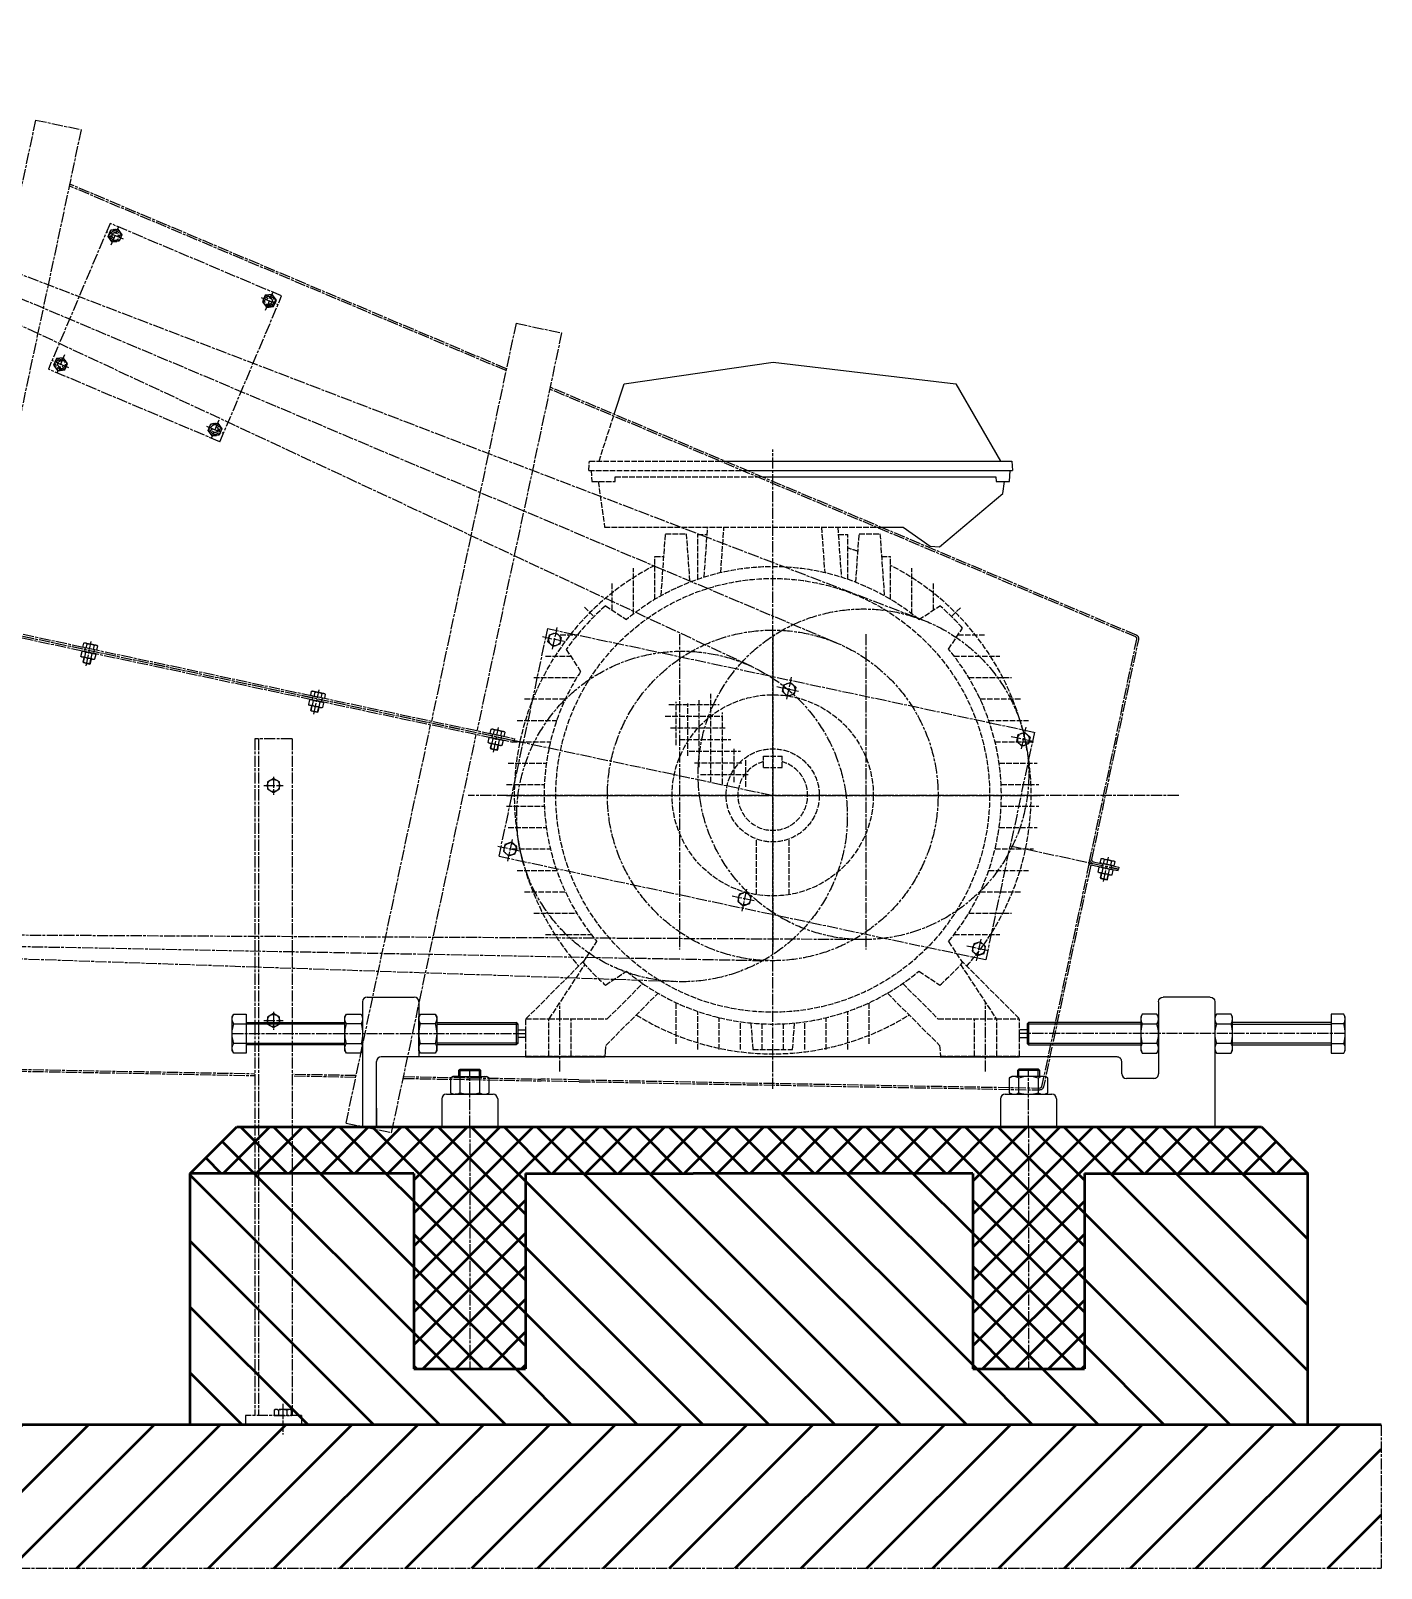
# Model space of a CAD drawing. Extents: x -8218 to 9423, y -5342 to 1221.
# Drawn here: x 3149 to 4599, y -1088 to 563 of the extents above; entities that cross this region are included whole.
import ezdxf

# ---------------------------------------------------------------- set-up
doc = ezdxf.new("R2010")
doc.units = 0
doc.linetypes.add('AM_ISO02W050', pattern=[7.5, 6, -1.5])
doc.linetypes.add('AM_ISO08W050', pattern=[18, 12, -1.5, 3, -1.5])
doc.layers.add('AAG_Xref_CEN', color=112, linetype='AM_ISO08W050')
doc.layers.add('AAG_Xref_HID', color=111, linetype='AM_ISO02W050')
for name, color, linetype, lineweight in [('AM_0', 7, 'CONTINUOUS', 50), ('AM_3', 6, 'AM_ISO02W050', 25), ('AM_7', 4, 'AM_ISO08W050', 25), ('AM_8', 1, 'CONTINUOUS', 25)]:
    doc.layers.add(name, color=color, linetype=linetype, lineweight=lineweight)

# ---------------------------------------------------------------- blocks, each defined once
blk = doc.blocks.new('AUDIT_I_081028133156-1042')
at = {"layer": 'AM_0', "color": 0}
for p, q in [((1372.018, -1004.705), (1442.728, -933.994)), ((1372.018, -1075.415), (1513.439, -933.994)), ((1430.144, -1088), (1584.15, -933.994)), ((1500.855, -1088), (1654.86, -933.994)), ((1571.565, -1088), (1725.571, -933.994)), ((1642.276, -1088), (1796.282, -933.994)), ((1712.987, -1088), (1866.992, -933.994)), ((1783.698, -1088), (1937.703, -933.994)), ((1854.408, -1088), (2008.414, -933.994)), ((1925.119, -1088), (2079.125, -933.994)), ((1995.83, -1088), (2149.835, -933.994)), ((2066.54, -1088), (2220.546, -933.994)), ((2137.251, -1088), (2291.257, -933.994)), ((2207.962, -1088), (2361.967, -933.994)), ((2278.672, -1088), (2432.678, -933.994)), ((2349.383, -1088), (2503.389, -933.994)), ((2420.094, -1088), (2574.099, -933.994)), ((2490.804, -1088), (2644.81, -933.994)), ((2561.515, -1088), (2715.521, -933.994)), ((2632.226, -1088), (2786.231, -933.994)), ((2702.936, -1088), (2856.942, -933.994)), ((2773.647, -1088), (2927.653, -933.994)), ((2844.358, -1088), (2998.363, -933.994)), ((2915.068, -1088), (3069.074, -933.994)), ((2985.779, -1088), (3139.785, -933.994)), ((3056.49, -1088), (3210.495, -933.994)), ((3127.2, -1088), (3281.206, -933.994)), ((3197.911, -1088), (3351.917, -933.994)), ((3268.622, -1088), (3422.627, -933.994)), ((3339.333, -1088), (3493.338, -933.994)), ((3410.043, -1088), (3564.049, -933.994)), ((3480.754, -1088), (3634.76, -933.994)), ((3551.464, -1088), (3705.47, -933.994)), ((3622.175, -1088), (3776.181, -933.994)), ((3692.886, -1088), (3846.891, -933.994)), ((3763.596, -1088), (3917.602, -933.994)), ((3834.307, -1088), (3988.313, -933.994)), ((3905.018, -1088), (4059.023, -933.994)), ((3975.729, -1088), (4129.734, -933.994)), ((4046.439, -1088), (4200.445, -933.994)), ((4117.15, -1088), (4271.155, -933.994)), ((4187.86, -1088), (4341.866, -933.994)), ((4258.571, -1088), (4412.577, -933.994)), ((4329.282, -1088), (4483.288, -933.994)), ((4399.993, -1088), (4553.998, -933.994)), ((4470.703, -1088), (4598.594, -960.109)), ((4541.414, -1088), (4598.594, -1030.819))]:
    blk.add_line(p, q, dxfattribs=at)
blk = doc.blocks.new('AUDIT_I_081028133156-1043')
at = {"layer": 'AM_0', "color": 0}
for p, q in [((3373.919, -613.994), (3423.919, -663.994)), ((3409.275, -613.994), (3459.275, -663.994)), ((3444.63, -613.994), (3494.63, -663.994)), ((3479.985, -613.994), (3529.985, -663.994)), ((3515.341, -613.994), (3679.935, -778.5881)), ((3550.696, -613.994), (3679.935, -743.2328)), ((3586.052, -613.994), (3679.935, -707.8774)), ((3621.407, -613.994), (3679.935, -672.5221)), ((3656.762, -613.994), (3706.762, -663.994)), ((3692.117, -613.994), (3742.117, -663.994)), ((3727.473, -613.994), (3777.473, -663.994)), ((3762.828, -613.994), (3812.828, -663.994)), ((3798.183, -613.994), (3848.183, -663.994)), ((3833.539, -613.994), (3883.539, -663.994)), ((3868.894, -613.994), (3918.894, -663.994)), ((3904.25, -613.994), (3954.25, -663.994)), ((3939.605, -613.994), (3989.605, -663.994)), ((3974.96, -613.994), (4024.96, -663.994)), ((4010.315, -613.994), (4060.315, -663.994)), ((4045.671, -613.994), (4095.671, -663.994)), ((4081.026, -613.994), (4131.026, -663.994)), ((4116.381, -613.994), (4279.935, -777.5474)), ((4151.737, -613.994), (4279.935, -742.192)), ((4187.092, -613.994), (4279.935, -706.8367)), ((4222.447, -613.994), (4279.935, -671.4813)), ((4257.803, -613.994), (4307.803, -663.994)), ((4293.158, -613.994), (4343.158, -663.994)), ((4328.514, -613.994), (4378.514, -663.994)), ((4363.869, -613.994), (4413.869, -663.994)), ((4399.224, -613.994), (4449.224, -663.994)), ((4434.58, -613.994), (4484.58, -663.994)), ((3354.25, -629.6794), (3388.564, -663.994)), ((3336.572, -647.3571), (3353.209, -663.994)), ((4159.935, -692.9027), (4279.935, -812.9027)), ((3559.935, -693.9435), (3679.935, -813.9435)), ((3559.935, -729.2988), (3679.935, -849.2988)), ((4159.935, -728.2581), (4279.935, -848.2581)), ((3559.935, -764.6541), (3669.275, -873.994)), ((4159.935, -763.6134), (4270.315, -873.994)), ((3559.935, -800.0095), (3633.919, -873.994)), ((4159.935, -798.9687), (4234.96, -873.994)), ((3559.935, -835.3648), (3598.564, -873.994)), ((4159.935, -834.324), (4199.605, -873.994)), ((3559.935, -870.7202), (3563.209, -873.994)), ((4159.935, -869.6794), (4164.25, -873.994))]:
    blk.add_line(p, q, dxfattribs=at)
blk = doc.blocks.new('AUDIT_I_081028133156-1045')
at = {"layer": 'AM_0', "color": 0}
for p, q in [((3355.29, -663.994), (3405.29, -613.994)), ((3390.646, -663.994), (3440.646, -613.994)), ((3426.001, -663.994), (3476.001, -613.994)), ((3461.356, -663.994), (3511.356, -613.994)), ((3496.712, -663.994), (3546.712, -613.994)), ((3532.067, -663.994), (3582.067, -613.994)), ((3559.935, -671.4813), (3617.422, -613.994)), ((3559.935, -706.8367), (3652.778, -613.994)), ((3559.935, -742.192), (3688.133, -613.994)), ((3559.935, -777.5474), (3723.488, -613.994)), ((3708.844, -663.994), (3758.844, -613.994)), ((3744.199, -663.994), (3794.199, -613.994)), ((3779.554, -663.994), (3829.554, -613.994)), ((3814.91, -663.994), (3864.91, -613.994)), ((3850.265, -663.994), (3900.265, -613.994)), ((3885.62, -663.994), (3935.62, -613.994)), ((3920.976, -663.994), (3970.976, -613.994)), ((3956.331, -663.994), (4006.331, -613.994)), ((3991.686, -663.994), (4041.686, -613.994)), ((4027.042, -663.994), (4077.042, -613.994)), ((4062.397, -663.994), (4112.397, -613.994)), ((4097.752, -663.994), (4147.752, -613.994)), ((4133.108, -663.994), (4183.108, -613.994)), ((4159.935, -672.5221), (4218.463, -613.994)), ((4159.935, -707.8774), (4253.818, -613.994)), ((4159.935, -743.2328), (4289.174, -613.994)), ((4159.935, -778.5881), (4324.529, -613.994)), ((4309.884, -663.994), (4359.884, -613.994)), ((4345.24, -663.994), (4395.24, -613.994)), ((4380.595, -663.994), (4430.595, -613.994)), ((4415.95, -663.994), (4465.95, -613.994)), ((4451.306, -663.994), (4485.62, -629.6794)), ((4486.661, -663.994), (4503.298, -647.3571)), ((3559.935, -812.9027), (3679.935, -692.9027)), ((4159.935, -813.9435), (4279.935, -693.9435)), ((3559.935, -848.2581), (3679.935, -728.2581)), ((4159.935, -849.2988), (4279.935, -729.2988)), ((3569.554, -873.994), (3679.935, -763.6134)), ((4170.595, -873.994), (4279.935, -764.6541)), ((3604.91, -873.994), (3679.935, -798.9687)), ((4205.95, -873.994), (4279.935, -800.0095)), ((3640.265, -873.994), (3679.935, -834.324)), ((4241.306, -873.994), (4279.935, -835.3648)), ((3675.62, -873.994), (3679.935, -869.6794)), ((4276.661, -873.994), (4279.935, -870.7202))]:
    blk.add_line(p, q, dxfattribs=at)
blk = doc.blocks.new('AUDIT_I_081028133156-1046')
at = {"layer": 'AM_0', "color": 0}
for p, q in [((3319.935, -666.0755), (3587.853, -933.994)), ((3388.564, -663.994), (3559.935, -835.3648)), ((3459.275, -663.994), (3559.935, -764.6541)), ((3529.985, -663.994), (3559.935, -693.9435)), ((3679.935, -672.5221), (3941.407, -933.994)), ((3742.117, -663.994), (4012.117, -933.994)), ((3812.828, -663.994), (4082.828, -933.994)), ((3883.539, -663.994), (4153.539, -933.994)), ((3954.25, -663.994), (4159.935, -869.6794)), ((4024.96, -663.994), (4159.935, -798.9687)), ((4095.671, -663.994), (4159.935, -728.2581)), ((4307.803, -663.994), (4519.935, -876.126)), ((4378.514, -663.994), (4519.935, -805.4153)), ((4449.224, -663.994), (4519.935, -734.7047)), ((4279.935, -706.8367), (4507.092, -933.994)), ((3319.935, -736.7862), (3517.143, -933.994)), ((3679.935, -743.2328), (3870.696, -933.994)), ((4279.935, -777.5474), (4436.381, -933.994)), ((3319.935, -807.4968), (3446.432, -933.994)), ((3679.935, -813.9435), (3799.985, -933.994)), ((4279.935, -848.2581), (4365.671, -933.994)), ((3598.564, -873.994), (3658.564, -933.994)), ((3669.275, -873.994), (3729.275, -933.994)), ((4164.25, -873.994), (4224.25, -933.994)), ((4234.96, -873.994), (4294.96, -933.994)), ((3319.935, -878.2075), (3375.721, -933.994))]:
    blk.add_line(p, q, dxfattribs=at)

msp = doc.modelspace()

# ---------------------------------------------------------------- linework, layer by layer
at = {"layer": 'AAG_Xref_CEN'}
for p, q in [((3153.811, 467.0244), (3040.777, -64.32227)), ((3153.811, 467.0244), (3202.716, 456.6206)), ((3202.716, 456.6206), (3089.682, -74.72601)), ((3658.875, 197.9374), (3189.882, 396.2892)), ((3659.3, 199.9369), (3190.306, 398.284)), ((3233.78, 356.0344), (3167.538, 199.4712)), ((3231.644, 342.0079), (3234.572, 348.919)), ((3417.972, 278.1029), (3233.78, 356.0344)), ((3234.572, 348.919), (3242.021, 349.8393)), ((3242.021, 349.8393), (3246.542, 343.8485)), ((3236.166, 336.0171), (3231.644, 342.0079)), ((3243.615, 336.9374), (3236.166, 336.0171)), ((3246.542, 343.8485), (3243.615, 336.9374)), ((3351.73, 121.53975), (3417.972, 278.1029)), ((3400.34, 278.777), (3397.418, 271.8635)), ((3397.418, 271.8635), (3401.944, 265.8764)), ((3407.788, 279.7034), (3400.34, 278.777)), ((3401.944, 265.8764), (3409.392, 266.8029)), ((3412.314, 273.7164), (3407.788, 279.7034)), ((3409.392, 266.8029), (3412.314, 273.7164)), ((3669.704, 248.8425), (3578.739, -178.7635)), ((3669.704, 248.8425), (3718.61, 238.4388)), ((3718.61, 238.4388), (3627.645, -189.1672)), ((3351.73, 121.53975), (3167.538, 199.4712)), ((3176.118, 210.7713), (3173.197, 203.8578)), ((3173.197, 203.8578), (3177.723, 197.8707)), ((3183.566, 211.6977), (3176.118, 210.7713)), ((3177.723, 197.8707), (3185.171, 198.7972)), ((3188.093, 205.7107), (3183.566, 211.6977)), ((3185.171, 198.7972), (3188.093, 205.7107)), ((4335.055, -88.02629), (3705.421, 178.2601)), ((4335.831, -86.18303), (3706.2, 180.1021)), ((3338.969, 133.7256), (3341.896, 140.6367)), ((3343.49, 127.73482), (3338.969, 133.7256)), ((3341.896, 140.6367), (3349.345, 141.557)), ((3349.345, 141.557), (3353.866, 135.5662)), ((3353.866, 135.5662), (3350.939, 128.6551)), ((3350.939, 128.6551), (3343.49, 127.73482)), ((2470.386, 52.91345), (3667.176, -201.1545)), ((2470.802, 54.86982), (3668.569, -199.4059)), ((2470.802, 54.86982), (3668.569, -199.4059)), ((2471.218, 56.82605), (3668.007, -197.2416)), ((3703.382, -79.01442), (3677.373, -201.2755)), ((3703.382, -79.01442), (4226.254, -190.2457)), ((3204.61, -99.1526), (3205.592, -94.53645)), ((3205.592, -94.53645), (3206.696, -94.17783)), ((3206.696, -94.17783), (3219.412, -96.88281)), ((3208.281, -99.93346), (3209.262, -95.31731)), ((3216.604, -96.87903), (3215.622, -101.49518)), ((3220.274, -97.65989), (3219.292, -102.27603)), ((3219.412, -96.88281), (3220.274, -97.65989)), ((3703.943, -93.19445), (3705.505, -85.85317)), ((3709.52, -98.21757), (3703.943, -93.19445)), ((3705.505, -85.85317), (3712.644, -83.53502)), ((3716.659, -95.89942), (3709.52, -98.21757)), ((3712.644, -83.53502), (3718.221, -88.55814)), ((3718.221, -88.55814), (3716.659, -95.89942)), ((4285.112, -330.5612), (4336.226, -90.29947)), ((4287.901, -327.065), (4338.185, -90.6994)), ((3202.546, -108.85493), (3203.657, -103.6329)), ((3203.408, -109.63202), (3202.546, -108.85493)), ((3216.124, -112.33699), (3203.408, -109.63202)), ((3203.657, -103.6329), (3204.761, -103.27428)), ((3219.292, -102.27603), (3204.61, -99.1526)), ((3204.761, -103.27428), (3217.477, -105.97926)), ((3204.813, -115.04277), (3205.854, -110.15221)), ((3204.813, -115.04277), (3205.198, -115.63586)), ((3204.813, -115.04277), (3212.638, -116.70737)), ((3207.327, -104.41376), (3206.217, -109.6358)), ((3212.638, -116.70737), (3213.679, -111.8168)), ((3213.558, -111.19752), (3214.669, -105.97548)), ((3217.228, -111.97837), (3216.124, -112.33699)), ((3218.339, -106.75633), (3217.228, -111.97837)), ((3217.477, -105.97926), (3218.339, -106.75633)), ((3205.198, -115.63586), (3212.045, -117.09238)), ((3212.045, -117.09238), (3212.638, -116.70737)), ((3449.167, -151.0364), (3450.149, -146.4203)), ((3450.149, -146.4203), (3451.253, -146.0617)), ((3451.253, -146.0617), (3463.969, -148.7666)), ((3452.837, -151.8173), (3453.819, -147.2012)), ((3955.599, -146.7293), (3957.16, -139.388)), ((3961.176, -151.7524), (3955.599, -146.7293)), ((3957.16, -139.388), (3964.299, -137.0699)), ((3964.299, -137.0699), (3969.876, -142.093)), ((3969.876, -142.093), (3968.314, -149.4343)), ((3447.103, -160.7388), (3448.214, -155.5167)), ((3447.966, -161.5159), (3447.103, -160.7388)), ((3460.681, -164.2208), (3447.966, -161.5159)), ((3448.214, -155.5167), (3449.318, -155.1581)), ((3463.849, -154.1599), (3449.167, -151.0364)), ((3449.318, -155.1581), (3462.033, -157.8631)), ((3449.37, -166.9266), (3450.411, -162.036)), ((3451.884, -156.2976), (3450.773, -161.5196)), ((3457.195, -168.5912), (3458.236, -163.7006)), ((3458.115, -163.0814), (3459.226, -157.8593)), ((3461.161, -148.7629), (3460.179, -153.379)), ((3461.785, -163.8622), (3460.681, -164.2208)), ((3462.896, -158.6402), (3461.785, -163.8622)), ((3462.033, -157.8631), (3462.896, -158.6402)), ((3464.831, -149.5437), (3463.849, -154.1599)), ((3463.969, -148.7666), (3464.831, -149.5437)), ((3968.314, -149.4343), (3961.176, -151.7524)), ((3449.37, -166.9266), (3449.755, -167.5197)), ((3449.37, -166.9266), (3457.195, -168.5912)), ((3449.755, -167.5197), (3456.602, -168.9762)), ((3456.602, -168.9762), (3457.195, -168.5912)), ((3389.188, -197.5219), (3389.188, -923.994)), ((3429.188, -197.5219), (3389.188, -197.5219)), ((3393.188, -197.5219), (3393.188, -923.994)), ((3429.188, -197.5219), (3429.188, -923.994)), ((3487.165, -609.959), (3577.983, -182.3217)), ((3536.074, -620.3459), (3626.892, -192.7086)), ((3639.861, -201.3992), (3640.972, -196.1771)), ((3640.972, -196.1771), (3642.077, -195.8185)), ((3641.925, -191.6968), (3642.907, -187.0807)), ((3656.608, -194.8203), (3641.925, -191.6969)), ((3642.077, -195.8185), (3654.792, -198.5235)), ((3642.907, -187.0807), (3644.012, -186.7221)), ((3644.643, -196.958), (3643.532, -202.18)), ((3644.012, -186.7221), (3656.727, -189.4271)), ((3645.596, -192.4777), (3646.578, -187.8616)), ((3649.502, -195.3566), (3667.297, -199.1356)), ((3649.504, -195.35), (3667.297, -199.1352)), ((3653.919, -189.4233), (3652.937, -194.0394)), ((3657.59, -190.2041), (3656.608, -194.8203)), ((3656.727, -189.4271), (3657.59, -190.2041)), ((3668.007, -197.2416), (3667.591, -199.1978)), ((4226.254, -190.2457), (4200.245, -312.5098)), ((4207.254, -200.2642), (4208.816, -192.9229)), ((4208.816, -192.9229), (4215.954, -190.6048)), ((4215.954, -190.6048), (4221.531, -195.6279)), ((4221.531, -195.6279), (4219.969, -202.9692)), ((3640.724, -202.1763), (3639.861, -201.3992)), ((3653.439, -204.8812), (3640.724, -202.1763)), ((3642.129, -207.587), (3643.169, -202.6964)), ((3642.129, -207.587), (3642.514, -208.1801)), ((3642.129, -207.587), (3649.954, -209.2516)), ((3642.514, -208.1801), (3649.361, -209.6366)), ((3649.361, -209.6366), (3649.954, -209.2516)), ((3649.954, -209.2516), (3650.994, -204.3611)), ((3650.873, -203.7418), (3651.984, -198.5197)), ((3651.406, -323.5486), (3677.373, -201.2755)), ((3654.544, -204.5226), (3653.439, -204.8812)), ((3655.655, -199.3006), (3654.544, -204.5226)), ((3654.792, -198.5235), (3655.655, -199.3006)), ((3667.176, -201.1545), (3667.591, -199.1981)), ((3668.569, -199.4059), (3677.373, -201.2755)), ((4212.831, -205.2873), (4207.254, -200.2642)), ((4219.969, -202.9692), (4212.831, -205.2873)), ((3409.188, -240.0163), (3402.688, -243.7691)), ((3402.688, -243.7691), (3402.688, -251.2747)), ((3415.688, -243.7691), (3409.188, -240.0163)), ((3415.688, -251.2747), (3415.688, -243.7691)), ((3402.688, -251.2747), (3409.188, -255.0274)), ((3409.188, -255.0274), (3415.688, -251.2747)), ((3657.686, -310.8229), (3656.127, -318.1647)), ((3664.824, -308.5023), (3657.686, -310.8229)), ((3670.403, -313.5235), (3664.824, -308.5023)), ((3668.844, -320.8653), (3670.403, -313.5235)), ((4174.317, -434.5994), (4200.284, -312.3263)), ((4200.284, -312.3264), (4285.157, -330.3509)), ((3651.406, -323.5486), (4174.317, -434.5994)), ((3656.127, -318.1647), (3661.706, -323.1859)), ((3661.706, -323.1859), (3668.844, -320.8653)), ((4289.441, -329.4373), (4316.828, -335.2634)), ((4296.818, -330.78), (4297.8, -326.1639)), ((4297.8, -326.1639), (4298.904, -325.8053)), ((4298.904, -325.8053), (4311.62, -328.5103)), ((4300.489, -331.5609), (4301.471, -326.9448)), ((4308.812, -328.5065), (4307.83, -333.1226)), ((4312.482, -329.2873), (4311.5, -333.9035)), ((4311.62, -328.5103), (4312.482, -329.2873)), ((4285.157, -330.3508), (4233.984, -570.8245)), ((4286.282, -334.679), (4235.937, -571.2562)), ((4288.654, -333.1382), (4316.043, -338.9548)), ((4289.025, -331.3936), (4316.412, -337.2197)), ((4289.07, -331.1818), (4316.459, -336.9984)), ((4294.754, -340.4824), (4295.865, -335.2603)), ((4295.617, -341.2595), (4294.754, -340.4824)), ((4308.333, -343.9644), (4295.617, -341.2595)), ((4295.865, -335.2603), (4296.969, -334.9017)), ((4311.5, -333.9035), (4296.818, -330.78)), ((4296.969, -334.9017), (4309.685, -337.6067)), ((4297.021, -346.6702), (4298.062, -341.7796)), ((4297.021, -346.6702), (4304.847, -348.3348)), ((4297.021, -346.6702), (4297.407, -347.2633)), ((4299.536, -336.0412), (4298.425, -341.2632)), ((4304.847, -348.3348), (4305.887, -343.4442)), ((4305.766, -342.825), (4306.877, -337.6029)), ((4309.437, -343.6058), (4308.333, -343.9644)), ((4310.547, -338.3838), (4309.437, -343.6058)), ((4309.685, -337.6067), (4310.547, -338.3838)), ((4316.043, -338.9548), (4316.459, -336.9984)), ((4316.828, -335.2634), (4316.412, -337.2197)), ((3916.498, -361.9503), (3909.36, -364.2709)), ((3922.076, -366.9715), (3916.498, -361.9503)), ((4297.407, -347.2633), (4304.253, -348.7198)), ((4304.253, -348.7198), (4304.847, -348.3348)), ((3909.36, -364.2709), (3907.801, -371.6128)), ((3907.801, -371.6128), (3913.379, -376.634)), ((3913.379, -376.634), (3920.517, -374.3134)), ((3920.517, -374.3134), (3922.076, -366.9715)), ((4161.034, -417.719), (4159.475, -425.0608)), ((4159.475, -425.0608), (4165.053, -430.082)), ((4168.171, -415.3984), (4161.034, -417.719)), ((4165.053, -430.082), (4172.191, -427.7614)), ((4173.75, -420.4196), (4168.171, -415.3984)), ((4172.191, -427.7614), (4173.75, -420.4196)), ((3409.188, -492.4226), (3402.688, -496.1754)), ((3415.688, -496.1754), (3409.188, -492.4226)), ((3402.688, -496.1754), (3402.688, -503.6809)), ((3402.688, -503.6809), (3409.188, -507.4337)), ((3409.188, -507.4337), (3415.688, -503.6809)), ((3415.688, -503.6809), (3415.688, -496.1754)), ((2988.43, -551.4977), (3389.188, -559.0167)), ((2988.853, -549.5028), (3389.188, -557.0101)), ((3497.975, -559.0574), (3429.188, -557.7591)), ((3497.552, -561.0499), (3429.188, -559.7672)), ((3548.887, -560.0126), (3696.432, -562.7808)), ((3548.464, -562.0051), (3696.792, -564.788)), ((3737.21, -563.5459), (3696.432, -562.7808)), ((3737.571, -565.553), (3696.792, -564.788)), ((3737.21, -563.5459), (4231.99, -572.4087)), ((3737.571, -565.553), (4231.949, -574.4245)), ((3487.165, -609.959), (3536.074, -620.3459)), ((3439.188, -923.994), (3379.188, -923.994)), ((3379.188, -923.994), (3379.188, -933.994)), ((3411.188, -917.594), (3409.95, -918.3085)), ((3409.95, -918.3085), (3409.95, -923.994)), ((3409.95, -923.994), (3428.425, -923.994)), ((3427.188, -917.594), (3411.188, -917.594)), ((3414.569, -918.3085), (3414.569, -923.994)), ((3423.806, -923.994), (3423.806, -918.3085)), ((3428.425, -918.3085), (3427.188, -917.594)), ((3428.425, -923.994), (3428.425, -918.3085)), ((3439.188, -923.994), (3439.188, -933.994)), ((3439.188, -933.994), (3379.188, -933.994))]:
    msp.add_line(p, q, dxfattribs=at)
at = {"layer": 'AAG_Xref_CEN', "extrusion": (0, 0, -1)}
for centre, radius in [((-3239.093, 342.9282), 6.5), ((-3239.093, 342.9282), 5), ((-3346.417, 134.6458), 6.5), ((-3346.417, 134.646), 5), ((-3711.082, -90.87635), 6.5), ((-3962.737, -144.4112), 6.5), ((-4214.393, -197.9461), 6.5)]:
    msp.add_circle(centre, radius, dxfattribs=at)
at = {"layer": 'AAG_Xref_CEN'}
for centre, radius in [((3404.866, 272.7899), 6.5), ((3404.866, 272.7899), 5), ((3180.645, 204.7843), 6.5), ((3180.645, 204.7842), 5), ((3409.188, -247.5219), 6.5), ((3663.265, -315.8441), 6.5), ((3914.939, -369.2921), 6.5), ((4166.612, -422.7402), 6.5), ((3409.188, -499.9281), 6.5)]:
    msp.add_circle(centre, radius, dxfattribs=at)
at = {"layer": 'AAG_Xref_CEN', "extrusion": (0, 0, -1)}
for centre, radius, start, end in [((-3206.856, -97.60892), 3.32257, 67.62541, 136.394), ((-3210.47, -107.67797), 12.41942, 84.42155, 119.59756), ((-3217.868, -99.9515), 3.32257, 67.62541, 136.394), ((-3204.951, -106.56442), 3.32257, 247.6253, 316.3939), ((-3204.921, -106.70537), 3.32257, 67.62541, 136.394), ((-3212.35, -98.83795), 12.41942, 264.4216, 299.5976), ((-3208.535, -116.77441), 12.41942, 84.42155, 119.59756), ((-3215.963, -108.907), 3.32257, 247.6253, 316.3939), ((-3215.933, -109.04794), 3.32257, 67.62541, 136.394), ((-3451.414, -149.4927), 3.32257, 67.62541, 136.394), ((-3455.027, -159.5618), 12.41942, 84.42155, 119.59756), ((-3462.425, -151.8353), 3.32257, 67.62541, 136.394), ((-3449.508, -158.4483), 3.32257, 247.6253, 316.3939), ((-3449.478, -158.5892), 3.32257, 67.62541, 136.394), ((-3456.907, -150.7218), 12.41942, 264.4216, 299.5976), ((-3453.092, -168.6582), 12.41942, 84.42155, 119.59756), ((-3460.52, -160.7909), 3.32257, 247.6253, 316.3939), ((-3460.49, -160.9318), 3.32257, 67.62541, 136.394), ((-3642.237, -199.2495), 3.32257, 67.62541, 136.394), ((-3644.172, -190.1531), 3.32257, 67.62541, 136.394), ((-3645.85, -209.3186), 12.41942, 84.42155, 119.59756), ((-3647.785, -200.2222), 12.41942, 84.42155, 119.59756), ((-3653.249, -201.5922), 3.32257, 67.62541, 136.394), ((-3655.184, -192.4957), 3.32257, 67.62541, 136.394), ((-3642.267, -199.1087), 3.32257, 247.6253, 316.3939), ((-3649.666, -191.3822), 12.41942, 264.4216, 299.5976), ((-3653.279, -201.4513), 3.32257, 247.6253, 316.3939), ((-4289.857, -327.4811), 4, 282.0096, 12.009573), ((-4289.857, -327.4811), 2, 282.0096, 12.009573), ((-4299.065, -329.2363), 3.32257, 67.62541, 136.394), ((-4302.678, -339.3054), 12.41942, 84.42155, 119.59756), ((-4310.077, -331.5789), 3.32257, 67.62541, 136.394), ((-4297.16, -338.1919), 3.32257, 247.6253, 316.3939), ((-4297.13, -338.3328), 3.32257, 67.62541, 136.394), ((-4304.558, -330.4654), 12.41942, 264.4216, 299.5976), ((-4300.743, -348.4019), 12.41942, 84.42155, 119.59756), ((-4308.171, -340.5345), 3.32257, 247.6253, 316.3939), ((-4308.142, -340.6754), 3.32257, 67.62541, 136.394), ((-4232.024, -570.4252), 4, 191.9898, 271.0748), ((-4232.028, -570.4089), 2, 191.9898, 271.0748)]:
    msp.add_arc(centre, radius, start, end, dxfattribs=at)
at = {"layer": 'AAG_Xref_CEN'}
for centre, radius, start, end in [((4334.27, -89.88329), 2, 347.9904, 67.07549), ((4334.273, -89.8671), 4, 347.9904, 67.07549), ((4288.239, -335.0945), 4, 78.01022, 168.0102), ((4288.239, -335.0945), 2, 78.01022, 168.0102), ((3412.259, -921.6838), 4.08932, 55.6159, 124.38429), ((3419.188, -932.8799), 15.28541, 72.41199, 107.588), ((3426.116, -921.6838), 4.08932, 55.6159, 124.38429)]:
    msp.add_arc(centre, radius, start, end, dxfattribs=at)
at = {"layer": 'AAG_Xref_HID'}
for p, q in [((3758.734, 100.85851), (3775.025, 150.9943)), ((3747.744, 90.85851), (3748.444, 100.85851)), ((3748.444, 100.85851), (3893.571, 100.85851)), ((3747.744, 90.85851), (3917.216, 90.85851)), ((3750.244, 90.85851), (3751.084, 78.85851)), ((3776.244, 83.85851), (3933.768, 83.85851)), ((3776.244, 78.85851), (3776.244, 83.85851)), ((3751.084, 78.85851), (3776.244, 78.85851)), ((3751.084, 78.85851), (3776.244, 78.85851)), ((3757.884, 78.85851), (3764.774, 29.8585)), ((3764.774, 29.8585), (4061.451, 29.8585)), ((3825.444, -43.8615), (3830.104, 22.8585)), ((3830.104, 22.8585), (3852.384, 22.8585)), ((3852.384, 22.8585), (3856.044, -29.4215)), ((3864.734, -26.2215), (3864.734, 22.0085)), ((3864.734, 22.0085), (3874.834, 22.0085)), ((3871.624, -23.9415), (3875.384, 29.8585)), ((3889.464, -19.07149), (3892.884, 29.8585)), ((3997.604, 29.8585), (4001.024, -19.07149)), ((4015.104, 29.8585), (4018.874, -23.9415)), ((4015.654, 22.0085), (4025.764, 22.0085)), ((4025.764, -26.2215), (4025.764, 22.0085)), ((4034.454, -29.4215), (4038.104, 22.8585)), ((4038.104, 22.8585), (4060.384, 22.8585)), ((4060.384, 22.8585), (4065.054, -43.8615)), ((3795.714, -63.4415), (3795.714, -14.3515)), ((3818.724, -47.76149), (3818.724, -1.65151)), ((3818.724, -1.65151), (3828.394, -1.65151)), ((4062.104, -1.65151), (4071.774, -1.65151)), ((4071.774, -47.76149), (4071.774, -1.65151)), ((4094.774, -63.4415), (4094.774, -14.3515)), ((3772.714, -59.15149), (3772.714, -30.0515)), ((4117.784, -59.15149), (4117.784, -30.0515)), ((3743.014, -55.9115), (3753.264, -66.1615)), ((3765.664, -54.5215), (3788.294, -69.37149)), ((4102.204, -69.37149), (4124.824, -54.5215)), ((4137.224, -66.1615), (4147.484, -55.9115)), ((4134.024, -101.1915), (4148.874, -78.56149)), ((3717.154, -85.6115), (3735.614, -85.6115)), ((4144.244, -85.6115), (4173.344, -85.6115)), ((3701.454, -108.6115), (3728.204, -108.6115)), ((3723.514, -101.4715), (3738.974, -125.0215)), ((4139.954, -108.6115), (4189.044, -108.6115)), ((3688.754, -131.6215), (3734.864, -131.6215)), ((4155.634, -131.6215), (4201.734, -131.6215)), ((3678.644, -154.6215), (3722.644, -154.6215)), ((3833.674, -160.6115), (3887.764, -160.6115)), ((3841.434, -204.2615), (3841.434, -157.7715)), ((3853.934, -215.6515), (3853.934, -159.6715)), ((3866.434, -227.9815), (3866.434, -155.8715)), ((3878.934, -244.1115), (3878.934, -149.2315)), ((4167.854, -154.6215), (4211.854, -154.6215)), ((3670.814, -177.6315), (3713.324, -177.6315)), ((3829.884, -173.1115), (3891.554, -173.1115)), ((3891.434, -246.0115), (3891.434, -169.1515)), ((4177.164, -177.6315), (4219.684, -177.6315)), ((3835.574, -185.6115), (3894.404, -185.6115)), ((3665.094, -200.6315), (3706.574, -200.6315)), ((3845.064, -198.1115), (3900.094, -198.1115)), ((3855.504, -210.6115), (3910.534, -210.6115)), ((3903.934, -244.1115), (3903.934, -208.0615)), ((4183.914, -200.6315), (4225.404, -200.6315)), ((3661.334, -223.6415), (3702.184, -223.6415)), ((3861.194, -223.1115), (3913.384, -223.1115)), ((3916.434, -248.8615), (3916.434, -219.4415)), ((3935.244, -228.1415), (3935.244, -216.1415)), ((3935.244, -216.1415), (3955.244, -216.1415)), ((3935.244, -228.1415), (3955.244, -228.1415)), ((3955.244, -228.1415), (3955.244, -216.1415)), ((4188.314, -223.6415), (4229.154, -223.6415)), ((3659.474, -246.6415), (3700.014, -246.6415)), ((3867.834, -235.6115), (3919.074, -235.6115)), ((4190.474, -246.6415), (4231.014, -246.6415)), ((3659.474, -269.6515), (3700.014, -269.6515)), ((4190.474, -269.6515), (4231.014, -269.6515)), ((3661.334, -292.6515), (3702.184, -292.6515)), ((4188.314, -292.6515), (4229.154, -292.6515)), ((3927.744, -364.7215), (3927.744, -304.9815)), ((3962.744, -364.7215), (3962.744, -304.9815)), ((3665.094, -315.6615), (3706.574, -315.6615)), ((4183.914, -315.6615), (4225.404, -315.6615)), ((3670.814, -338.6615), (3713.324, -338.6615)), ((4177.164, -338.6615), (4219.684, -338.6615)), ((3678.644, -361.6615), (3722.644, -361.6615)), ((4167.854, -361.6615), (4211.854, -361.6615)), ((3688.754, -384.6715), (3734.864, -384.6715)), ((4155.634, -384.6715), (4201.734, -384.6715)), ((3701.454, -407.6715), (3750.534, -407.6715)), ((4139.954, -407.6715), (4189.044, -407.6715)), ((3741.624, -437.7315), (3756.474, -415.1015)), ((4134.024, -415.1015), (4148.874, -437.7315)), ((3680.244, -498.1415), (3743.704, -434.6815)), ((3705.244, -498.1415), (3743.794, -439.4115)), ((4146.814, -439.5715), (4185.244, -498.1415)), ((4147.044, -434.9415), (4210.244, -498.1415)), ((3765.664, -461.7715), (3788.294, -446.9215)), ((3767.644, -498.1415), (3805.674, -460.1115)), ((4084.814, -460.1115), (4122.854, -498.1415)), ((4102.204, -446.9215), (4124.824, -461.7715)), ((3766.054, -526.6015), (3822.124, -470.5415)), ((4068.374, -470.5415), (4124.444, -526.6015)), ((3841.724, -524.7515), (3841.724, -480.7515)), ((3864.734, -531.1415), (3864.734, -490.0715)), ((4025.764, -531.1415), (4025.764, -490.0715)), ((4048.764, -524.7515), (4048.764, -480.7515)), ((3680.244, -512.2649), (3680.244, -498.1415)), ((3680.244, -498.1415), (3705.244, -498.1415)), ((3704.744, -538.1415), (3704.744, -498.1415)), ((3705.244, -498.1415), (3767.644, -498.1415)), ((3728.744, -538.1415), (3728.744, -498.1415)), ((3887.734, -531.1415), (3887.734, -496.8115)), ((3910.744, -531.1415), (3910.744, -501.2115)), ((3921.844, -502.5315), (3923.844, -531.1415)), ((3933.744, -531.1415), (3933.744, -503.3715)), ((3956.754, -531.1415), (3956.754, -503.3715)), ((3966.644, -531.1415), (3968.644, -502.5315)), ((3979.754, -531.1415), (3979.754, -501.2115)), ((4002.754, -531.1415), (4002.754, -496.8115)), ((4122.854, -498.1415), (4185.244, -498.1415)), ((4161.744, -538.1415), (4161.744, -498.1415)), ((4185.244, -498.1415), (4210.244, -498.1415)), ((4185.744, -538.1415), (4185.744, -498.1415)), ((4210.244, -538.1415), (4210.244, -498.1415)), ((3680.244, -538.1415), (3680.244, -512.2649)), ((3765.554, -533.7226), (3766.054, -526.6015)), ((4124.444, -526.6015), (4125.244, -538.1415)), ((3680.244, -538.1415), (3765.244, -538.1415)), ((3765.244, -538.1415), (3765.554, -533.7226)), ((3923.844, -531.1415), (3966.644, -531.1415)), ((4125.244, -538.1415), (4210.244, -538.1415))]:
    msp.add_line(p, q, dxfattribs=at)
for radius in [232.88, 108, 50]:
    msp.add_circle((3945.244, -258.1415), radius, dxfattribs=at)
for radius, start, end in [(277.5, 70.74, 73.13), (277.5, 117.13, 221.35), (245.5, 50.26, 129.74), (277.5, 318.65, 62.86999), (271.5, 131.41, 144.75), (271.5, 41.41, 48.59), (245.5, 320.26, 39.73999), (245.5, 147.16, 219.74), (37.5, 105.47, 74.53), (271.5, 221.41, 228.59), (271.5, 311.41, 318.59), (245.5, 230.26, 309.74), (277.5, 238.15, 301.85)]:
    msp.add_arc((3945.244, -258.1415), radius, start, end, dxfattribs=at)
at = {"layer": 'AM_0'}
for p, q in [((3319.935, -663.994), (3369.935, -613.994)), ((3369.935, -613.994), (4469.935, -613.994)), ((4469.935, -613.994), (4519.935, -663.994)), ((3319.935, -933.994), (3319.935, -663.994)), ((3559.935, -663.994), (3319.935, -663.994)), ((3559.935, -663.994), (3559.935, -873.994)), ((3679.935, -663.994), (3679.935, -873.994)), ((3679.935, -663.994), (3859.935, -663.994)), ((4159.935, -663.994), (3859.935, -663.994)), ((4159.935, -663.994), (4159.935, -873.994)), ((4279.935, -663.994), (4279.935, -873.994)), ((4279.935, -663.994), (4519.935, -663.994)), ((4519.935, -933.994), (4519.935, -663.994)), ((3559.935, -873.994), (3679.935, -873.994)), ((4159.935, -873.994), (4279.935, -873.994)), ((4598.594, -933.994), (2277.43, -933.994))]:
    msp.add_line(p, q, dxfattribs=at)
at = {"layer": 'AM_3'}
for p, q in [((3206.644, -101.63121), (3206.228, -103.58743)), ((3207.06, -99.67498), (3206.644, -101.63121)), ((3216.426, -103.70988), (3216.01, -105.66611)), ((3216.842, -101.75365), (3216.426, -103.70988)), ((3451.201, -153.515), (3450.785, -155.4713)), ((3451.617, -151.5588), (3451.201, -153.515)), ((3460.983, -155.5937), (3460.566, -157.5499)), ((3461.399, -153.6375), (3460.983, -155.5937)), ((3643.96, -194.1755), (3643.543, -196.1317)), ((3644.376, -192.2192), (3643.96, -194.1755)), ((3653.741, -196.2541), (3653.325, -198.2103)), ((3654.157, -194.2979), (3653.741, -196.2541)), ((4298.853, -333.2586), (4298.436, -335.2149)), ((4299.269, -331.3024), (4298.853, -333.2586)), ((4308.634, -335.3373), (4308.218, -337.2935)), ((4309.05, -333.3811), (4308.634, -335.3373))]:
    msp.add_line(p, q, dxfattribs=at)
at = {"layer": 'AM_7'}
for p, q in [((2456.451, 562.8587), (4106.198, -69.75993)), ((2471.923, 556.6279), (4014.289, -94.62074)), ((3922.889, -119.93536), (2488.827, 549.1187)), ((3248.039, 339.1431), (3230.172, 346.7028)), ((3234.82, 332.8274), (3242.904, 351.9348)), ((3400.592, 262.6891), (3408.677, 281.7964)), ((3395.92, 276.575), (3413.787, 269.0153)), ((3184.918, 214.8851), (3176.834, 195.7777)), ((3189.591, 200.9991), (3171.723, 208.5588)), ((3337.471, 138.431), (3355.339, 130.8713)), ((3350.691, 144.7468), (3342.607, 125.6394)), ((3945.244, -573.3315), (3945.244, 113.10851)), ((2277.43, 96.00603), (3945.244, -258.1415)), ((3708.88, -101.22614), (3713.87, -77.77012)), ((3208.045, -119.07567), (3213.615, -92.89372)), ((3721.432, -93.07803), (3697.976, -88.0882)), ((3845.244, -84.99147), (3845.244, -423.6486)), ((3945.244, -84.99147), (3945.244, -423.6486)), ((4045.244, -84.99147), (4045.244, -423.6486)), ((3205.198, -115.63586), (3206.343, -110.25624)), ((3212.045, -117.09238), (3213.19, -111.71277)), ((3960.536, -154.761), (3965.525, -131.305)), ((3452.602, -170.9595), (3458.172, -144.7776)), ((3973.087, -146.6129), (3949.631, -141.6231)), ((3449.755, -167.5197), (3450.9, -162.1401)), ((3456.602, -168.9762), (3457.747, -163.5966)), ((3645.361, -211.6199), (3650.93, -185.438)), ((4224.743, -200.1478), (4201.287, -195.1579)), ((4212.191, -208.2959), (4217.181, -184.8399)), ((3642.514, -208.1801), (3643.658, -202.8005)), ((3649.361, -209.6366), (3650.505, -204.257)), ((3398.794, -247.5219), (3419.5, -247.5219)), ((3409.188, -238.1462), (3409.188, -257.4116)), ((4381.213, -258.1415), (3618.089, -258.1415)), ((3659.394, -258.1415), (4232.414, -258.1415)), ((3673.615, -318.0423), (3650.158, -313.0605)), ((3665.463, -305.4935), (3660.481, -328.9512)), ((4300.253, -350.7031), (4305.823, -324.5212)), ((4297.407, -347.2633), (4298.551, -341.8837)), ((4304.253, -348.7198), (4305.398, -343.3402)), ((3917.137, -358.9415), (3912.155, -382.3993)), ((3925.289, -371.4903), (3901.832, -366.5086)), ((3841.731, -458.1851), (2260.214, -403.6975)), ((2267.961, -403.9043), (3941.883, -435.6097)), ((4041.741, -412.9903), (2274.882, -403.9875)), ((4168.811, -412.3896), (4163.829, -435.8473)), ((4176.963, -424.9384), (4153.505, -419.9566)), ((3409.188, -490.5525), (3409.188, -509.8178)), ((3716.744, -554.7815), (3716.744, -481.0215)), ((4173.744, -554.7815), (4173.744, -481.0215)), ((3398.794, -499.9281), (3419.5, -499.9281)), ((3364.935, -513.994), (3679.935, -513.994)), ((4559.935, -513.994), (4209.935, -513.994)), ((3619.935, -613.994), (3619.935, -551.994)), ((4219.935, -613.994), (4219.935, -551.994)), ((3619.935, -613.994), (3619.935, -873.994)), ((4219.935, -613.994), (4219.935, -873.994)), ((3419.188, -911.4059), (3419.188, -944.5255)), ((4598.594, -933.994), (4598.594, -1088)), ((1372.018, -1088), (4598.594, -1088))]:
    msp.add_line(p, q, dxfattribs=at)
for centre in [(4042.645, -235.4926), (3945.244, -258.1415), (3847.843, -280.7904)]:
    msp.add_circle(centre, 177.5, dxfattribs=at)
at = {"layer": 'AM_7', "extrusion": (0, 0, -1)}
for centre, start, end in [((-3239.093, 342.9282), 287.9568, 207.9568), ((-3346.417, 134.6458), 107.95678, 27.95679)]:
    msp.add_arc(centre, 3.233, start, end, dxfattribs=at)
at = {"layer": 'AM_7'}
for centre, start, end in [((3404.866, 272.7899), 242.0904, 162.0905), ((3180.645, 204.7843), 62.09044, 342.0905)]:
    msp.add_arc(centre, 3.233, start, end, dxfattribs=at)
at = {"layer": 'AM_8'}
for p, q in [((3785.704, 183.8585), (3945.744, 206.8585)), ((3945.744, 206.8585), (4141.824, 183.8585)), ((3775.025, 150.9943), (3785.704, 183.8585)), ((4141.824, 183.8585), (4189.744, 100.85851)), ((3893.571, 100.85851), (4202.044, 100.85851)), ((4202.044, 100.85851), (4202.744, 90.85851)), ((3917.216, 90.85851), (4202.744, 90.85851)), ((3933.768, 83.85851), (4184.654, 83.85851)), ((4184.654, 83.85851), (4185.304, 78.85851)), ((4199.404, 78.85851), (4200.244, 90.85851)), ((4124.244, 8.8585), (4192.424, 66.05852)), ((4185.304, 78.85851), (4199.404, 78.85851)), ((4192.424, 66.05852), (4194.224, 78.85851)), ((4061.451, 29.8585), (4085.244, 29.8585)), ((4085.244, 29.8585), (4114.234, 9.55851)), ((4114.234, 9.55851), (4124.244, 8.8585)), ((3509.935, -474.7795), (3560.446, -474.7795)), ((4414.935, -474.7795), (4364.424, -474.7795)), ((3364.935, -495.9933), (3366.542, -493.2087)), ((3366.542, -493.2087), (3379.935, -493.2087)), ((3379.935, -493.2087), (3379.935, -526.494)), ((3485.935, -495.994), (3487.542, -493.2094)), ((3487.542, -493.2094), (3503.327, -493.2094)), ((3503.327, -493.2094), (3504.935, -495.994)), ((3504.935, -479.7795), (3504.935, -613.994)), ((3565.446, -479.7795), (3565.446, -538.994)), ((3565.446, -495.994), (3567.054, -493.2094)), ((3567.054, -493.2094), (3582.838, -493.2094)), ((3582.838, -493.2094), (3584.446, -495.994)), ((4342.031, -493.2094), (4340.424, -495.994)), ((4357.816, -493.2094), (4342.031, -493.2094)), ((4359.424, -495.994), (4357.816, -493.2094)), ((4359.424, -479.7795), (4359.424, -557.0433)), ((4419.935, -479.7795), (4419.935, -613.994)), ((4421.542, -493.2094), (4419.935, -495.994)), ((4437.327, -493.2094), (4421.542, -493.2094)), ((4438.935, -495.994), (4437.327, -493.2094)), ((4558.327, -493.2087), (4544.935, -493.2087)), ((4544.935, -493.2087), (4544.935, -526.494)), ((4559.935, -495.9933), (4558.327, -493.2087)), ((3364.935, -526.494), (3364.935, -495.9933)), ((3366.542, -503.601), (3379.935, -503.601)), ((3379.935, -501.994), (3485.935, -501.994)), ((3485.935, -503.6234), (3379.935, -503.6234)), ((3485.935, -526.494), (3485.935, -495.994)), ((3503.327, -503.6017), (3487.542, -503.6017)), ((3504.935, -495.994), (3504.935, -526.494)), ((3565.446, -526.494), (3565.446, -495.994)), ((3582.838, -503.6017), (3567.054, -503.6017)), ((3584.446, -495.994), (3584.446, -526.494)), ((3584.446, -501.994), (3669.935, -501.994)), ((3584.446, -503.6234), (3671.435, -503.6234)), ((3671.435, -503.494), (3669.935, -501.994)), ((3669.935, -501.994), (3669.935, -525.994)), ((3671.435, -503.494), (3671.435, -524.494)), ((3671.435, -509.9933), (3678.935, -509.9933)), ((3679.935, -510.9933), (3679.935, -516.9933)), ((4209.935, -510.9933), (4209.935, -516.9933)), ((4218.435, -509.9933), (4210.935, -509.9933)), ((4218.435, -503.494), (4219.935, -501.994)), ((4218.435, -503.494), (4218.435, -524.494)), ((4340.424, -503.6234), (4218.435, -503.6234)), ((4219.935, -501.994), (4219.935, -525.994)), ((4340.424, -501.994), (4219.935, -501.994)), ((4340.424, -495.994), (4340.424, -526.494)), ((4342.031, -503.6017), (4357.816, -503.6017)), ((4359.424, -526.494), (4359.424, -495.994)), ((4419.935, -495.994), (4419.935, -526.494)), ((4421.542, -503.6017), (4437.327, -503.6017)), ((4438.935, -526.494), (4438.935, -495.994)), ((4544.935, -501.994), (4438.935, -501.994)), ((4438.935, -503.6234), (4544.935, -503.6234)), ((4558.327, -503.601), (4544.935, -503.601)), ((4559.935, -526.494), (4559.935, -495.9933)), ((3364.935, -531.9933), (3364.935, -526.494)), ((3379.935, -524.3857), (3366.542, -524.3857)), ((3379.935, -524.3633), (3485.935, -524.3633)), ((3485.935, -525.994), (3379.935, -525.994)), ((3379.935, -526.494), (3379.935, -534.778)), ((3485.935, -531.994), (3485.935, -526.494)), ((3487.542, -524.3863), (3503.327, -524.3863)), ((3504.935, -526.494), (3504.935, -531.994)), ((3565.446, -531.994), (3565.446, -526.494)), ((3567.054, -524.3863), (3582.838, -524.3863)), ((3671.435, -524.3633), (3584.446, -524.3633)), ((3669.935, -525.994), (3584.446, -525.994)), ((3584.446, -526.494), (3584.446, -531.994)), ((3671.435, -524.494), (3669.935, -525.994)), ((3678.935, -517.9933), (3671.435, -517.9933)), ((4210.935, -517.9933), (4218.435, -517.9933)), ((4218.435, -524.3633), (4340.424, -524.3633)), ((4218.435, -524.494), (4219.935, -525.994)), ((4219.935, -525.994), (4340.424, -525.994)), ((4340.424, -526.494), (4340.424, -531.994)), ((4357.816, -524.3863), (4342.031, -524.3863)), ((4359.424, -531.994), (4359.424, -526.494)), ((4419.935, -526.494), (4419.935, -531.994)), ((4437.327, -524.3863), (4421.542, -524.3863)), ((4544.935, -524.3633), (4438.935, -524.3633)), ((4438.935, -525.994), (4544.935, -525.994)), ((4438.935, -531.994), (4438.935, -526.494)), ((4544.935, -524.3857), (4558.327, -524.3857)), ((4544.935, -526.494), (4544.935, -534.778)), ((4559.935, -531.9933), (4559.935, -526.494)), ((3366.542, -534.778), (3364.935, -531.9933)), ((3379.935, -534.778), (3366.542, -534.778)), ((3487.542, -534.7786), (3485.935, -531.994)), ((3503.327, -534.7786), (3487.542, -534.7786)), ((3504.935, -531.994), (3503.327, -534.7786)), ((3519.935, -613.994), (3519.935, -543.994)), ((4314.935, -538.9943), (3524.935, -538.994)), ((3567.054, -534.7786), (3565.446, -531.994)), ((3582.838, -534.7786), (3567.054, -534.7786)), ((3584.446, -531.994), (3582.838, -534.7786)), ((3679.935, -538.994), (3764.935, -538.994)), ((4124.935, -538.994), (4209.935, -538.994)), ((4319.935, -557.0433), (4319.935, -543.9943)), ((4340.424, -531.994), (4342.031, -534.7786)), ((4342.031, -534.7786), (4357.816, -534.7786)), ((4357.816, -534.7786), (4359.424, -531.994)), ((4419.935, -531.994), (4421.542, -534.7786)), ((4421.542, -534.7786), (4437.327, -534.7786)), ((4437.327, -534.7786), (4438.935, -531.994)), ((4544.935, -534.778), (4558.327, -534.778)), ((4558.327, -534.778), (4559.935, -531.9933)), ((3601.934, -559.994), (3599.15, -561.6017)), ((3601.934, -559.994), (3618.84, -559.994)), ((3607.434, -559.994), (3601.934, -559.994)), ((3609.434, -551.994), (3607.934, -553.494)), ((3607.934, -553.494), (3618.84, -553.494)), ((3607.934, -553.494), (3607.934, -559.994)), ((3609.565, -551.994), (3618.84, -551.994)), ((3609.565, -559.994), (3609.565, -551.994)), ((3618.84, -551.994), (3630.434, -551.994)), ((3618.84, -553.494), (3631.934, -553.494)), ((3618.84, -559.994), (3637.934, -559.994)), ((3630.305, -559.994), (3630.305, -551.994)), ((3630.434, -551.994), (3631.934, -553.494)), ((3631.934, -559.994), (3631.934, -553.494)), ((3640.719, -561.6017), (3637.934, -559.994)), ((4201.934, -559.994), (4199.149, -561.6017)), ((4207.434, -559.994), (4201.934, -559.994)), ((4237.934, -559.994), (4207.434, -559.994)), ((4209.434, -551.994), (4207.934, -553.494)), ((4231.934, -553.494), (4207.934, -553.494)), ((4207.934, -553.494), (4207.934, -559.994)), ((4230.434, -551.994), (4209.434, -551.994)), ((4209.565, -559.994), (4209.565, -551.994)), ((4230.305, -559.994), (4230.305, -551.994)), ((4230.434, -551.994), (4231.934, -553.494)), ((4231.934, -559.994), (4231.934, -553.494)), ((4240.719, -561.6017), (4237.934, -559.994)), ((3599.15, -561.6017), (3599.15, -577.3863)), ((3599.15, -577.3863), (3601.934, -578.994)), ((3609.542, -577.3863), (3609.542, -561.6017)), ((3630.327, -561.6017), (3630.327, -577.3863)), ((3637.934, -578.994), (3640.719, -577.3863)), ((3640.719, -577.3863), (3640.719, -561.6017)), ((4199.149, -561.6017), (4199.149, -577.3863)), ((4199.149, -577.3863), (4201.934, -578.994)), ((4209.542, -577.3863), (4209.542, -561.6017)), ((4230.327, -561.6017), (4230.327, -577.3863)), ((4237.934, -578.994), (4240.719, -577.3863)), ((4240.719, -577.3863), (4240.719, -561.6017)), ((4344.935, -562.0433), (4324.935, -562.0433)), ((4354.424, -562.0433), (4344.935, -562.0433)), ((3519.935, -593.994), (3519.935, -613.994)), ((3589.935, -583.994), (3589.935, -613.994)), ((3594.935, -578.994), (3644.935, -578.994)), ((3601.934, -578.994), (3607.434, -578.994)), ((3624.14, -578.994), (3604.346, -578.994)), ((3624.14, -578.994), (3637.934, -578.994)), ((3649.935, -583.994), (3649.935, -613.994)), ((4189.935, -583.994), (4189.935, -613.994)), ((4194.935, -578.994), (4244.935, -578.994)), ((4201.934, -578.994), (4207.434, -578.994)), ((4207.434, -578.994), (4237.934, -578.994)), ((4249.935, -583.994), (4249.935, -613.994)), ((4404.935, -613.994), (3504.935, -613.994)), ((3519.935, -613.994), (4419.935, -613.994)), ((3674.935, -613.994), (3579.935, -613.994)), ((4189.935, -613.994), (4249.935, -613.994)), ((4249.935, -613.994), (4344.935, -613.994))]:
    msp.add_line(p, q, dxfattribs=at)
for centre, radius, start, end in [((3509.935, -479.7795), 5, 90, 180), ((3560.446, -479.7795), 5, 0, 90), ((4349.629, -498.4057), 9.20097, 145.6158, 214.3842), ((4350.223, -498.4056), 9.20097, 325.6159, 34.3843), ((4429.141, -498.4057), 9.20097, 145.6158, 214.3842), ((4429.734, -498.4056), 9.20097, 325.6159, 34.3843), ((4550.731, -498.405), 9.20097, 325.6159, 34.3843), ((4210.935, -510.9933), 1, 90, 180), ((4374.821, -513.9942), 34.39233, 162.4121, 197.5879), ((4325.031, -513.994), 34.39233, 342.412, 17.58786), ((4454.332, -513.9942), 34.39233, 162.4121, 197.5879), ((4404.542, -513.994), 34.39233, 342.412, 17.58786), ((4525.54, -513.9933), 34.39233, 342.412, 17.58786), ((4210.935, -516.9933), 1, 180, 270), ((4349.629, -529.5826), 9.20097, 160.3858, 214.3842), ((4349.629, -529.5826), 9.20097, 145.6158, 160.3858), ((4350.223, -529.5825), 9.20097, 19.61316, 34.3843), ((4350.223, -529.5825), 9.20097, 325.6159, 19.61316), ((4429.141, -529.5826), 9.20097, 160.3858, 214.3842), ((4429.141, -529.5826), 9.20097, 145.6158, 160.3858), ((4429.734, -529.5825), 9.20097, 19.61316, 34.3843), ((4429.734, -529.5825), 9.20097, 325.6159, 19.61316), ((4550.731, -529.5818), 9.20097, 19.60913, 34.3843), ((4550.731, -529.5818), 9.20097, 325.6159, 19.60913), ((3524.935, -543.994), 5, 90, 180), ((4314.935, -543.9943), 5, 0, 90.00002), ((3604.345, -569.1998), 9.20097, 70.38582, 124.3842), ((3604.345, -569.1998), 9.20097, 55.61581, 70.38582), ((3635.522, -569.1998), 9.20097, 55.61581, 124.3842), ((4204.346, -569.1998), 9.20097, 70.38582, 124.3842), ((4204.346, -569.1998), 9.20097, 55.61581, 70.38582), ((4219.934, -594.3912), 34.39233, 72.41206, 107.58786), ((4235.522, -569.1998), 9.20097, 55.61581, 124.3842), ((4324.935, -557.0433), 5, 180, 270), ((4354.424, -557.0433), 5, 270, 0.00001281), ((3604.346, -569.7933), 9.20097, 235.6159, 289.6132), ((3604.346, -569.7933), 9.20097, 289.6132, 304.3843), ((3619.934, -544.6019), 34.39233, 252.412, 277.024), ((3619.934, -544.6019), 34.39233, 277.0239, 287.5879), ((3635.522, -569.7933), 9.20097, 235.6159, 304.3843), ((4204.346, -569.7932), 9.20097, 235.6159, 289.6132), ((4204.346, -569.7932), 9.20097, 289.6132, 304.3843), ((4219.934, -544.6019), 34.39233, 252.412, 287.5879), ((4235.522, -569.7932), 9.20097, 235.6159, 304.3843), ((3594.935, -583.994), 5, 90, 180), ((3644.935, -583.994), 5, 0, 90), ((4194.935, -583.994), 5, 90, 180), ((4244.935, -583.994), 5, 0, 90)]:
    msp.add_arc(centre, radius, start, end, dxfattribs=at)
at = {"layer": 'AM_8', "extrusion": (0, 0, -1)}
for centre, radius, start, end in [((-4364.424, -479.7795), 5, 0, 90), ((-4414.935, -479.7795), 5, 90, 180), ((-3374.138, -498.405), 9.20097, 325.6159, 34.3843), ((-3495.136, -498.4056), 9.20097, 325.6159, 34.3843), ((-3495.729, -498.4057), 9.20097, 145.6158, 214.3842), ((-3574.647, -498.4056), 9.20097, 325.6159, 34.3843), ((-3575.24, -498.4057), 9.20097, 145.6158, 214.3842), ((-3399.33, -513.9933), 34.39233, 342.412, 17.58786), ((-3520.327, -513.994), 34.39233, 342.412, 17.58786), ((-3470.538, -513.9942), 34.39233, 162.4121, 197.5879), ((-3599.838, -513.994), 34.39233, 342.412, 17.58786), ((-3550.049, -513.9942), 34.39233, 162.4121, 197.5879), ((-3678.935, -510.9933), 1, 90, 180), ((-3374.138, -529.5818), 9.20097, 325.6159, 19.60913), ((-3374.138, -529.5818), 9.20097, 19.60913, 34.3843), ((-3495.136, -529.5825), 9.20097, 325.6159, 19.61316), ((-3495.136, -529.5825), 9.20097, 19.61316, 34.3843), ((-3495.729, -529.5826), 9.20097, 145.6158, 160.3858), ((-3495.729, -529.5826), 9.20097, 160.3858, 214.3842), ((-3574.647, -529.5825), 9.20097, 325.6159, 19.61316), ((-3574.647, -529.5825), 9.20097, 19.61316, 34.3843), ((-3575.24, -529.5826), 9.20097, 145.6158, 160.3858), ((-3575.24, -529.5826), 9.20097, 160.3858, 214.3842), ((-3678.935, -516.9933), 1, 180, 270), ((-3619.934, -594.3863), 34.39233, 72.41203, 88.17657), ((-3619.934, -594.3863), 34.39233, 88.17652, 107.58785)]:
    msp.add_arc(centre, radius, start, end, dxfattribs=at)

# ---------------------------------------------------------------- block references
at = {"layer": 'AM_7'}
msp.add_blockref('AUDIT_I_081028133156-1042', (0, 0), dxfattribs=at)
at = {"layer": 'AM_8'}
for name in ['AUDIT_I_081028133156-1043', 'AUDIT_I_081028133156-1045', 'AUDIT_I_081028133156-1046']:
    msp.add_blockref(name, (0, 0), dxfattribs=at)

doc.saveas('drawing.dxf')
